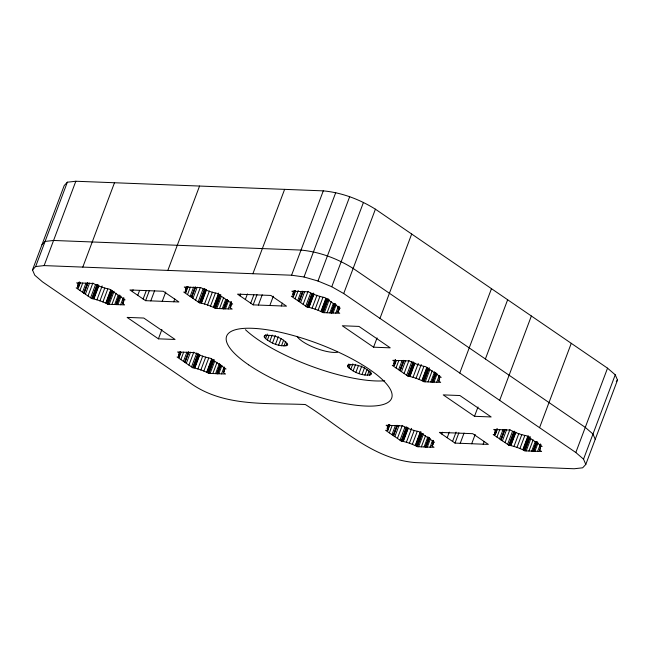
<?xml version="1.0" encoding="UTF-8"?>
<svg xmlns="http://www.w3.org/2000/svg" width="650" height="650" viewBox="0 0 650 650"><rect width="100%" height="100%" fill="white"/><g stroke="black" fill="none" stroke-linecap="round" stroke-linejoin="round"><path stroke-width="0.97" d="M295.636 290.737L293.54 296.319L291.306 296.238L306.946 306.946C312.423 307.97 318.159 310.026 323.107 312.626L339.779 313.276L337.691 311.846L338.65 310.269L338.065 308.157L338.764 306.296M123.923 299.756L122.517 303.477L124.613 304.907L107.941 304.265C102.993 301.657 97.256 299.609 91.78 298.577L76.139 287.869L78.366 287.958L77.781 285.838L79.121 282.189M231.156 304.866L230.108 307.661L232.196 309.091L215.524 308.441C210.576 305.841 204.839 303.786 199.363 302.762L183.722 292.053L185.949 292.134L185.364 290.022L186.331 288.454L184.234 287.016L200.915 287.666C205.855 290.274 211.591 292.329 217.068 293.345L232.708 304.062L230.482 303.973L231.181 302.112M224.494 369.809L223.446 372.596L225.534 374.034L208.861 373.384C203.921 370.776 198.185 368.729 192.701 367.705L177.06 356.988L179.294 357.077L178.709 354.965L180.375 351.528M293.54 296.319L292.955 294.206L294.287 290.55M439.668 378.17L438.62 380.965L440.708 382.395L424.036 381.745C419.087 379.145 413.351 377.089 407.875 376.066L392.234 365.357L394.461 365.438L393.876 363.326L395.541 359.897M433.355 442.179L431.957 445.9L434.046 447.33L417.373 446.688C412.433 444.08 406.697 442.032 401.213 441.009L385.572 430.292L387.806 430.381L387.221 428.261L388.562 424.613M540.589 447.289L539.541 450.084L541.637 451.514L524.956 450.864C520.016 448.264 514.28 446.217 508.804 445.185L493.163 434.476L495.389 434.566L494.804 432.445L495.771 430.877L493.675 429.447L510.348 430.089C515.296 432.697 521.032 434.753 526.508 435.768L542.149 446.485L539.914 446.396L540.621 444.535M32.5 269.921L64.204 185.567L67.348 182.195L75.831 181.244L323.277 190.864C341.827 192.603 359.661 199.363 375.408 209.186L607.539 368.168L615.241 374.806L617.5 380.079L585.796 464.433L582.652 467.805L574.169 468.756L415.48 462.589C372.279 459.241 340.161 426.213 305.321 404.519C266.939 402.829 224.689 406.998 191.327 383.784L42.461 281.832L34.759 275.194L32.5 269.921L35.644 266.549L67.348 182.195M35.644 266.549L44.127 265.598L75.831 181.244M82.794 267.101L114.497 182.748M77.781 285.838L79.178 282.116M78.073 284.984L79.446 282.409M77.878 286.837L79.633 282.181M78.366 287.007L80.121 282.36M78.366 287.958L80.462 282.368M79.926 290.469L82.729 283.018M82.534 292.248L86.036 282.945M83.72 293.061L87.571 282.823M83.923 293.199L87.766 282.961M84.078 293.312L87.929 283.075M85.386 294.206L89.586 283.034M87.994 295.986L92.885 282.953M90.594 297.773L95.493 284.741M91.78 298.577L97.029 284.619M92.129 298.594L97.378 284.635M92.893 298.626L98.142 284.659M93.657 298.651L98.556 285.626M94.006 298.667L98.906 285.634M96.923 299.886L102.172 285.919M99.905 300.991L104.796 287.958M102.887 301.982L107.786 288.949M105.844 302.835L110.744 289.803M106.178 303.054L111.069 290.022M106.892 303.55L111.792 290.517M107.608 304.037L112.507 291.005M107.941 304.265L112.832 291.233M109.184 304.314L114.083 291.281M111.922 304.419L116.114 293.248M114.66 304.525L118.154 295.214M115.903 304.574L119.397 295.262M116.09 304.582L119.584 295.271M116.277 304.59L119.771 295.279M116.456 304.598L119.957 295.287M116.642 304.598L119.787 296.221M117.886 304.647L121.038 296.27M120.624 304.752L123.077 298.236M122.517 303.477L123.484 301.909L122.899 299.788L123.597 297.928M123.24 299.804L123.947 297.944M122.85 303.704L123.898 300.901M132.373 291.639L133.071 289.77M137.751 295.319L139.498 290.664M143.13 299L146.274 290.623M145.576 300.674L178.929 301.974L163.28 291.257L129.927 289.965L145.576 300.674L149.419 290.436M150.784 300.877L154.635 290.639M167.846 270.408L199.558 186.054M162.248 301.324L165.75 292.012M158.405 338.829L175.077 339.471L143.788 318.045L127.116 317.395L158.405 338.829L161.899 329.517M173.713 301.771L174.761 298.976M185.364 290.022L186.42 287.227M185.461 291.021L187.029 286.593M185.599 292.126L187.704 286.536M185.949 292.134L188.053 286.553M187.509 294.645L190.312 287.202M190.117 296.433L193.619 287.121M191.303 297.245L195.154 287.007M191.506 297.383L195.357 287.146M191.669 297.489L195.512 287.251M192.969 298.382L197.169 287.219M195.577 300.17L200.127 288.072M198.177 301.949L203.076 288.925M178.709 354.965L179.757 352.17M178.807 355.956L180.204 352.235M178.945 357.061L180.692 352.406M199.363 302.762L204.612 288.803M179.294 357.077L181.041 352.422M199.713 302.778L204.961 288.811M200.476 302.811L205.376 289.778M201.24 302.835L206.139 289.803M201.589 302.851L206.489 289.819M180.854 359.588L183.649 352.137M204.514 304.062L209.414 291.037M183.463 361.368L186.956 352.064M184.649 362.18L188.492 351.942M184.844 362.318L188.695 352.081M185.006 362.432L188.857 352.194M207.488 305.175L212.387 292.142M186.314 363.326L190.515 352.154M210.478 306.158L215.369 293.134M188.914 365.105L193.814 352.081M213.436 307.011L218.684 293.053M213.761 307.239L218.66 294.206M191.523 366.892L196.771 352.926M214.476 307.726L219.375 294.702M192.701 367.705L197.949 353.738M215.199 308.222L220.09 295.189M193.05 367.713L198.299 353.754M215.524 308.441L220.773 294.483M193.822 367.746L198.713 354.713M216.767 308.49L221.317 296.392M194.586 367.778L199.485 354.746M194.935 367.786L199.826 354.754M219.505 308.596L223.706 297.432M197.852 369.005L202.751 355.973M222.243 308.709L225.737 299.398M223.486 308.75L226.988 299.447M223.673 308.766L227.175 299.455M200.826 370.11L205.725 357.077M223.86 308.774L227.012 300.398M224.047 308.774L227.191 300.398M224.226 308.783L227.378 300.406M225.469 308.831L228.621 300.454M203.816 371.101L208.715 358.069M228.215 308.937L231.01 301.494M230.831 303.989L231.53 302.128M206.773 371.954L211.672 358.922M207.098 372.174L211.998 359.141M207.821 372.669L212.721 359.637M208.536 373.157L213.436 360.124M208.861 373.384L214.11 359.418M210.104 373.433L214.654 361.327M239.956 295.815L240.662 293.954M212.842 373.539L217.043 362.367M252.907 273.715L284.619 189.361M215.581 373.644L219.432 363.407M216.824 373.693L220.326 364.382M217.011 373.701L220.512 364.39M217.197 373.709L220.699 364.398M217.384 373.717L220.537 365.341M245.334 299.504L247.439 293.914M217.571 373.717L220.716 365.341M218.814 373.766L221.959 365.389M221.553 373.872L223.998 367.364M223.446 372.596L224.412 371.028L223.819 368.908L224.518 367.047M250.713 303.184L253.866 294.808M253.159 304.858L286.512 306.158L270.863 295.441L237.518 294.141L253.159 304.858L257.01 294.621M258.367 305.061L262.218 294.824M269.831 305.508L273.333 296.197M264.436 337.456L264.127 336.367L264.631 335.554C272.651 334.254 283.229 337.764 287.731 344.662L287.227 345.467C279.224 346.986 270.14 343.078 264.436 337.456L265.493 334.644M265.525 338.756L267.288 334.067M44.127 265.598L291.574 275.218L323.277 190.864M267.321 340.178L269.084 335.481M281.296 305.955L282.352 303.16M269.701 341.624L272.171 335.051M272.512 342.989L275.332 335.481M292.955 294.206L294.352 290.485M293.239 293.345L294.621 290.777M293.053 295.197L294.799 290.55M293.54 295.376L295.287 290.721M275.551 344.183L278.371 336.676M295.1 298.829L298.244 290.452M291.574 275.218L304.021 276.981L335.733 192.627M278.623 345.134L281.084 338.569M297.708 300.617L301.202 291.306M281.499 345.767L283.619 340.137M298.886 301.429L302.738 291.192M299.089 301.567L302.941 291.33M299.252 301.673L303.103 291.436M284.001 346.044L285.773 341.348M300.56 302.567L304.752 291.403M285.959 345.938L287.016 343.127M303.16 304.354L308.059 291.322M305.768 306.134L310.659 293.101M306.946 306.946L311.846 293.914M307.296 306.963L312.195 293.93M308.059 306.987L313.308 293.028M304.021 276.981L317.98 281.019L349.692 196.666M308.831 307.019L313.723 293.987M309.173 307.036L314.072 294.003M312.098 308.246L316.997 295.214M315.071 309.359L319.971 296.327M318.061 310.342L322.961 297.31M321.019 311.196L325.918 298.163M321.344 311.423L326.243 298.391M322.067 311.911L326.958 298.878M585.796 464.433L583.538 459.168L575.827 452.522L343.704 293.548L331.768 286.739L363.472 202.377M322.782 312.406L328.031 298.439M323.107 312.626L328.006 299.593M324.35 312.674L329.249 299.642M327.088 312.78L331.289 301.616M329.826 312.886L333.328 303.582M331.069 312.934L334.571 303.631M331.256 312.942L334.758 303.639M331.443 312.951L334.945 303.648M331.63 312.959L335.124 303.656M331.809 312.967L334.961 304.59M333.06 313.016L336.204 304.639M335.798 313.121L338.244 306.605M343.704 293.548L375.408 209.186M338.414 308.173L339.113 306.304M337.691 311.846L339.089 308.116M338.366 311.131L339.064 309.27M338.016 312.065L339.064 309.278M347.839 366.779L347.539 365.682L348.034 364.877C356.054 363.569 366.632 367.079 371.134 373.977L370.63 374.79C362.627 376.309 353.543 372.401 347.839 366.779L348.896 363.959M348.928 368.079L350.342 364.325M350.724 369.501L352.844 363.87M353.104 370.939L355.574 364.374M355.916 372.312L358.386 365.739M358.954 373.506L361.782 365.999M379.974 318.386L411.678 234.033M362.026 374.457L364.496 367.884M373.571 347.189L390.252 347.839L358.963 326.414L342.29 325.764L373.571 347.189L377.073 337.886M364.91 375.091L367.023 369.46M367.412 375.367L369.176 370.671M369.363 375.261L370.776 371.507M370.63 374.79L371.337 372.913M393.876 363.326L395.216 359.669M393.973 364.325L395.379 360.596M394.111 365.43L395.866 360.774M394.461 365.438L396.216 360.791M396.021 367.949L398.824 360.506M398.629 369.736L402.131 360.425M399.815 370.549L403.666 360.311M400.018 370.687L403.869 360.449M400.181 370.793L404.024 360.555M401.481 371.686L405.681 360.523M404.089 373.474L408.988 360.441M406.689 375.253L411.938 361.294M387.221 428.261L388.619 424.539M387.514 427.407L388.887 424.832M387.319 429.26L389.066 424.604M387.806 429.439L389.553 424.783M407.875 376.066L413.124 362.107M387.806 430.381L389.902 424.791M408.224 376.082L413.473 362.115M408.988 376.114L413.887 363.082M409.752 376.139L414.651 363.106M410.101 376.155L415.001 363.123M389.366 432.892L392.161 425.441M413.026 377.366L418.275 363.407M391.974 434.671L395.468 425.368M393.161 435.484L397.004 425.246M393.356 435.622L397.207 425.384M393.518 435.736L397.369 425.498M416 378.479L421.249 364.512M394.826 436.629L399.027 425.457M418.982 379.462L423.881 366.438M397.426 438.409L402.326 425.376M421.948 380.315L426.847 367.283M422.273 380.543L427.172 367.51M400.034 440.196L404.934 427.164M422.988 381.03L427.887 367.998M401.213 441.009L406.461 427.042M423.711 381.526L428.602 368.493M401.562 441.017L406.811 427.058M424.036 381.745L429.284 367.786M402.326 441.049L407.225 428.017M425.279 381.794L429.829 369.696M403.098 441.082L407.997 428.049M403.447 441.09L408.338 428.058M428.017 381.899L432.218 370.736M406.364 442.309L411.613 428.342M430.755 382.005L434.598 371.767M431.998 382.054L435.492 372.751M432.185 382.062L435.687 372.759M409.338 443.414L414.237 430.381M432.372 382.078L435.874 372.767M432.559 382.078L435.703 373.701M432.738 382.086L435.89 373.709M433.981 382.135L437.133 373.758M412.327 444.405L417.227 431.372M436.727 382.241L439.173 375.724M438.62 380.965L439.579 379.397L438.994 377.276L439.692 375.416M415.285 445.258L420.184 432.226M415.61 445.477L420.859 431.519M416.333 445.973L421.233 432.941M417.048 446.461L421.948 433.428M417.373 446.688L422.273 433.656M418.616 446.737L423.516 433.704M421.354 446.843L425.555 435.671M424.093 446.948L427.944 436.711M425.336 446.997L428.837 437.686M425.523 447.005L429.024 437.694M425.709 447.013L429.211 437.702M425.896 447.021L429.398 437.71M426.083 447.021L429.227 438.644M427.326 447.07L430.471 438.693M430.064 447.176L432.51 440.668M431.957 445.9L432.924 444.332L432.331 442.211L433.03 440.351M432.681 442.227L433.379 440.367M432.282 446.128L433.331 443.332M459.769 373.035L491.473 288.681M441.813 434.062L442.512 432.201M447.192 437.743L449.288 432.161M452.571 441.423L456.064 432.12M485.387 358.979L507.65 299.756M455.008 443.097L488.361 444.397L472.721 433.68L439.368 432.388L455.008 443.097L458.859 432.859M460.224 443.3L464.067 433.062M474.5 416.309L491.173 416.959L459.891 395.533L443.211 394.883L474.5 416.309L478.002 407.006M471.689 443.747L475.183 434.436M483.153 444.194L484.201 441.399M499.663 400.359L531.367 316.006M494.804 432.445L495.852 429.658M494.902 433.444L496.47 429.016M494.341 435.289L495.04 433.428M495.04 434.549L497.136 428.968M495.389 434.566L497.486 428.976M496.949 437.068L499.753 429.626M499.558 438.856L503.059 429.552M500.744 439.668L504.587 429.431M500.947 439.806L504.79 429.569M501.101 439.92L504.952 429.674M502.409 440.814L506.61 429.642M505.017 442.593L509.909 429.561M507.618 444.381L512.517 431.348M508.804 445.185L514.053 431.226M509.153 445.201L514.394 431.243M509.917 445.234L514.816 432.201M510.681 445.258L515.58 432.234M511.03 445.274L515.929 432.242M513.947 446.493L518.846 433.461M516.921 447.598L521.82 434.566M519.911 448.589L524.81 435.557M522.868 449.434L528.117 435.476M523.201 449.662L528.092 436.629M523.916 450.149L528.816 437.125M524.631 450.645L529.88 436.686M524.956 450.864L530.205 436.906M526.207 450.913L530.749 438.815M528.946 451.027L533.138 439.855M539.557 427.684L571.269 343.322M531.676 451.132L535.178 441.821M532.927 451.181L536.421 441.87M533.114 451.189L536.608 441.878M533.301 451.198L536.794 441.886M533.479 451.198L536.981 441.894M533.666 451.206L537.16 441.902M534.909 451.254L538.062 442.878M537.648 451.36L540.451 443.918M540.264 446.412L540.962 444.551M575.827 452.522L607.539 368.168M583.538 459.168L615.241 374.806M41.949 244.79L45.086 241.418L53.576 240.467L301.015 250.088C319.564 251.826 337.399 258.586 353.145 268.418L585.276 427.391L592.987 434.038L595.238 439.302M616.241 381.428L617.5 380.079M230.108 307.661L231.067 306.093L230.482 303.973M539.541 450.084L540.508 448.516L539.914 446.396M122.899 299.788L125.125 299.877L109.484 289.169C104.008 288.145 98.272 286.089 93.324 283.481L76.651 282.839L78.748 284.269M338.065 308.157L340.299 308.246L324.659 297.529C319.174 296.506 313.438 294.458 308.498 291.85L291.826 291.2L293.922 292.638M223.819 368.908L226.054 368.997L210.413 358.288C204.937 357.264 199.201 355.217 194.252 352.609L177.58 351.959L179.676 353.389M438.994 377.276L441.22 377.366L425.579 366.649C420.103 365.625 414.367 363.577 409.427 360.969L392.746 360.319L394.842 361.757M432.331 442.211L434.566 442.301L418.925 431.592C413.441 430.568 407.704 428.521 402.764 425.913L386.092 425.262L388.188 426.692M317.98 281.019L331.768 286.739M384.711 380.77A88.14 25.179 20.6 0 1 245.448 329.713M337.391 352.227A23.506 6.711 20.6 0 1 315.006 347.864A23.506 6.711 20.6 0 1 297.05 336.318M248.633 364.829A88.14 25.179 20.6 0 0 388.57 402.025A88.14 25.179 20.6 0 0 290.241 334.685A88.14 25.179 20.6 0 0 248.633 364.829"/></g></svg>
